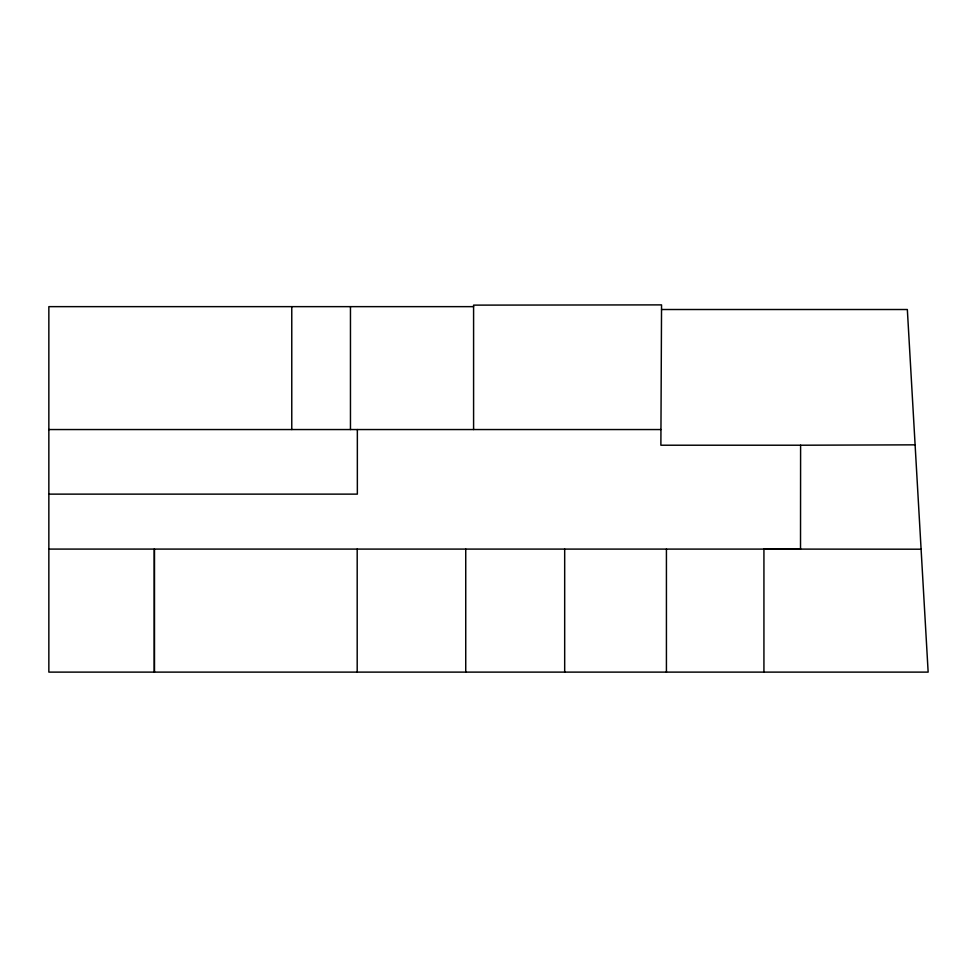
<?xml version="1.0" encoding="UTF-8"?>
<svg xmlns="http://www.w3.org/2000/svg" width="977" height="977" viewBox="0 0 977 977"><rect width="100%" height="100%" fill="white"/><g stroke="black" fill="none" stroke-linecap="round" stroke-linejoin="round"><path stroke-width="1.47" d="M915.168 444.84L800.603 445.219L800.517 549.098L48.85 549.086M473.589 306.644L48.85 306.644L48.85 672.115L928.15 672.115L907.34 309.514L661.551 309.514M48.85 429.55L660.953 429.55M800.603 445.219L660.879 445.219L661.551 304.885L473.589 305.129L473.589 429.55M48.85 494.13L357.35 494.13L357.35 429.55M921.14 549.208L763.929 549.074L763.929 672.115M666.424 549.074L666.424 672.115M564.682 549.074L564.682 672.115M465.736 549.074L465.736 672.115M357.191 549.074L357.191 672.115M350.462 306.644L350.462 429.55M291.769 306.644L291.769 429.55M154.378 549.086L154.378 672.115L154.378 549.086"/></g></svg>
